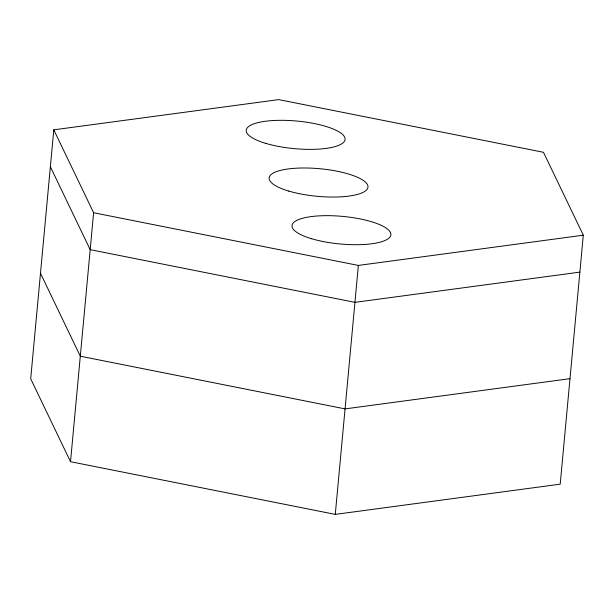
<?xml version="1.0" encoding="UTF-8"?>
<svg xmlns="http://www.w3.org/2000/svg" width="614" height="614" viewBox="0 0 614 614"><rect width="100%" height="100%" fill="white"/><g stroke="black" fill="none" stroke-linecap="round" stroke-linejoin="round"><path stroke-width="0.92" d="M53.794 129.83L30.7 378.8L70.518 461.705L335.275 514.386L560.206 484.17L583.3 235.2L543.482 152.295L278.725 99.614L53.794 129.83L93.62 212.736L70.518 461.705M335.275 514.386L358.369 265.425L583.3 235.2M579.877 272.125L354.946 302.349L90.189 249.66L50.371 166.755M569.992 378.677L345.06 408.893L80.311 356.204L40.486 273.299M93.62 212.736L358.369 265.425M288.803 191.084A49.65 13.853 5.3 0 0 367.632 188.406A49.65 13.853 5.3 0 0 299.21 168.067A49.65 13.853 5.3 0 0 288.803 191.084M265.9 143.407A49.65 13.853 5.3 0 0 344.738 140.729A49.65 13.853 5.3 0 0 276.315 120.39A49.65 13.853 5.3 0 0 265.9 143.407M311.697 238.754A49.65 13.853 5.3 0 0 390.527 236.075A49.65 13.853 5.3 0 0 322.112 215.737A49.65 13.853 5.3 0 0 311.697 238.754"/></g></svg>
